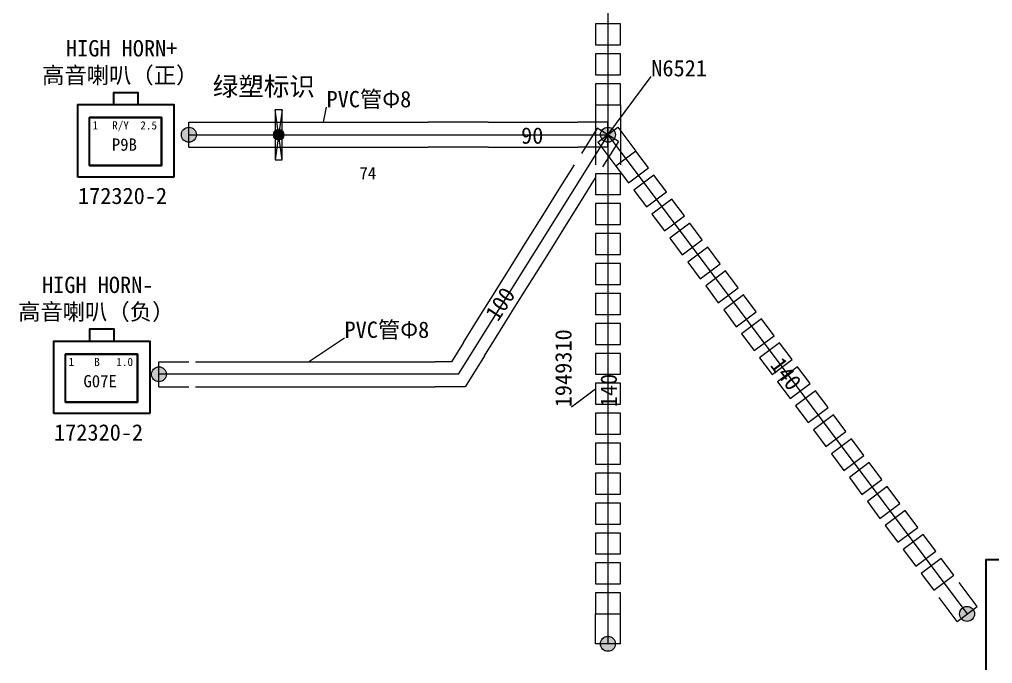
# Model space of a CAD drawing. Header units: millimetres. Extents: x 6 to 3615, y -854 to 0.
# Drawn here: x 1726.3 to 1888.8, y -718.5 to -610.9 of the extents above; entities that cross this region are included whole.
import ezdxf

# ---------------------------------------------------------------- set-up
doc = ezdxf.new("R2010")
doc.units = ezdxf.units.MM
doc.styles.add('4eff5b8b_Style', font='simfang.ttf')

msp = doc.modelspace()

# ---------------------------------------------------------------- hatches: boundary and pattern name
h = msp.add_hatch(color=256)
edge = h.paths.add_edge_path()
edge.add_arc((1754.56, -630.19), 1.25, 0, 360)
h = msp.add_hatch(color=256)
edge = h.paths.add_edge_path()
edge.add_arc((1754.56, -630.19), 1.25, 0, 360)
h = msp.add_hatch(color=256)
edge = h.paths.add_edge_path()
edge.add_arc((1824.56, -630.19), 1.25, 0, 360)
h = msp.add_hatch(color=256)
edge = h.paths.add_edge_path()
edge.add_arc((1824.56, -630.19), 1.25, 0, 360)
h = msp.add_hatch(color=256)
edge = h.paths.add_edge_path()
edge.add_arc((1769.56, -630.19), 0.875, 0, 360)
h = msp.add_hatch(color=256)
edge = h.paths.add_edge_path()
edge.add_arc((1769.56, -630.19), 0.875, 0, 360)
h = msp.add_hatch(color=256)
edge = h.paths.add_edge_path()
edge.add_arc((1749.56, -670.19), 1.25, 0, 360)
h = msp.add_hatch(color=256)
edge = h.paths.add_edge_path()
edge.add_arc((1749.56, -670.19), 1.25, 0, 360)
h = msp.add_hatch(color=256)
edge = h.paths.add_edge_path()
edge.add_arc((1884.56, -710.19), 1.25, 0, 360)
h = msp.add_hatch(color=256)
edge = h.paths.add_edge_path()
edge.add_arc((1884.56, -710.19), 1.25, 0, 360)
h = msp.add_hatch(color=256)
edge = h.paths.add_edge_path()
edge.add_arc((1824.56, -715.19), 1.25, 0, 360)
h = msp.add_hatch(color=256)
edge = h.paths.add_edge_path()
edge.add_arc((1824.56, -715.19), 1.25, 0, 360)

# ---------------------------------------------------------------- linework, layer by layer
at = {"linetype": 'Continuous', "lineweight": 0}
for p, q in [((1826.65, -611.69), (1822.48, -611.69)), ((1822.48, -611.69), (1822.48, -615.19)), ((1826.65, -615.19), (1826.65, -611.69)), ((1822.48, -615.19), (1826.65, -615.19)), ((1826.65, -615.19), (1826.65, -615.19)), ((1826.65, -616.69), (1822.48, -616.69)), ((1822.48, -616.69), (1822.48, -620.19)), ((1826.65, -620.19), (1826.65, -616.69)), ((1822.48, -620.19), (1826.65, -620.19)), ((1826.65, -620.19), (1826.65, -620.19)), ((1826.65, -621.69), (1822.48, -621.69)), ((1822.48, -621.69), (1822.48, -625.19)), ((1826.65, -625.19), (1826.65, -621.69)), ((1822.48, -625.19), (1826.65, -625.19)), ((1826.65, -625.19), (1826.65, -625.19)), ((1829.23, -632.94), (1825.9, -635.44)), ((1831.33, -635.74), (1829.23, -632.94)), ((1825.9, -635.44), (1827.99, -638.24)), ((1825.9, -635.44), (1825.9, -635.44)), ((1826.65, -636.69), (1822.48, -636.69)), ((1822.48, -636.69), (1822.48, -640.19)), ((1826.65, -640.19), (1826.65, -636.69)), ((1827.99, -638.24), (1831.33, -635.74)), ((1832.23, -636.94), (1828.9, -639.44)), ((1834.33, -639.74), (1832.23, -636.94)), ((1822.48, -640.19), (1826.65, -640.19)), ((1826.65, -640.19), (1826.65, -640.19)), ((1828.9, -639.44), (1830.99, -642.24)), ((1828.9, -639.44), (1828.9, -639.44)), ((1830.99, -642.24), (1834.33, -639.74)), ((1826.65, -641.69), (1822.48, -641.69)), ((1822.48, -641.69), (1822.48, -645.19)), ((1826.65, -645.19), (1826.65, -641.69)), ((1835.23, -640.94), (1831.9, -643.44)), ((1837.33, -643.74), (1835.23, -640.94)), ((1831.9, -643.44), (1833.99, -646.24)), ((1831.9, -643.44), (1831.9, -643.44)), ((1822.48, -645.19), (1826.65, -645.19)), ((1826.65, -645.19), (1826.65, -645.19)), ((1833.99, -646.24), (1837.33, -643.74)), ((1838.23, -644.94), (1834.9, -647.44)), ((1840.33, -647.74), (1838.23, -644.94)), ((1826.65, -646.69), (1822.48, -646.69)), ((1822.48, -646.69), (1822.48, -650.19)), ((1826.65, -650.19), (1826.65, -646.69)), ((1834.9, -647.44), (1836.99, -650.24)), ((1834.9, -647.44), (1834.9, -647.44)), ((1836.99, -650.24), (1840.33, -647.74)), ((1822.48, -650.19), (1826.65, -650.19)), ((1826.65, -650.19), (1826.65, -650.19)), ((1841.23, -648.94), (1837.9, -651.44)), ((1843.33, -651.74), (1841.23, -648.94)), ((1826.65, -651.69), (1822.48, -651.69)), ((1822.48, -651.69), (1822.48, -655.19)), ((1826.65, -655.19), (1826.65, -651.69)), ((1837.9, -651.44), (1839.99, -654.24)), ((1837.9, -651.44), (1837.9, -651.44)), ((1839.99, -654.24), (1843.33, -651.74)), ((1844.23, -652.94), (1840.9, -655.44)), ((1846.33, -655.74), (1844.23, -652.94)), ((1822.48, -655.19), (1826.65, -655.19)), ((1826.65, -656.69), (1822.48, -656.69)), ((1822.48, -656.69), (1822.48, -660.19)), ((1826.65, -655.19), (1826.65, -655.19)), ((1826.65, -660.19), (1826.65, -656.69)), ((1840.9, -655.44), (1842.99, -658.24)), ((1840.9, -655.44), (1840.9, -655.44)), ((1842.99, -658.24), (1846.33, -655.74)), ((1847.23, -656.94), (1843.9, -659.44)), ((1849.33, -659.74), (1847.23, -656.94)), ((1843.9, -659.44), (1845.99, -662.24)), ((1843.9, -659.44), (1843.9, -659.44)), ((1845.99, -662.24), (1849.33, -659.74)), ((1822.48, -660.19), (1826.65, -660.19)), ((1826.65, -660.19), (1826.65, -660.19)), ((1850.23, -660.94), (1846.9, -663.44)), ((1852.33, -663.74), (1850.23, -660.94)), ((1826.65, -661.69), (1822.48, -661.69)), ((1822.48, -661.69), (1822.48, -665.19)), ((1826.65, -665.19), (1826.65, -661.69)), ((1846.9, -663.44), (1848.99, -666.24)), ((1846.9, -663.44), (1846.9, -663.44)), ((1848.99, -666.24), (1852.33, -663.74)), ((1822.48, -665.19), (1826.65, -665.19)), ((1826.65, -665.19), (1826.65, -665.19)), ((1853.23, -664.94), (1849.9, -667.44)), ((1855.33, -667.74), (1853.23, -664.94)), ((1826.65, -666.69), (1822.48, -666.69)), ((1822.48, -666.69), (1822.48, -670.19)), ((1826.65, -670.19), (1826.65, -666.69)), ((1849.9, -667.44), (1851.99, -670.24)), ((1849.9, -667.44), (1849.9, -667.44)), ((1851.99, -670.24), (1855.33, -667.74)), ((1856.23, -668.94), (1852.9, -671.44)), ((1858.33, -671.74), (1856.23, -668.94)), ((1822.48, -670.19), (1826.65, -670.19)), ((1826.65, -670.19), (1826.65, -670.19)), ((1826.65, -671.69), (1822.48, -671.69)), ((1822.48, -671.69), (1822.48, -675.19)), ((1826.65, -675.19), (1826.65, -671.69)), ((1852.9, -671.44), (1854.99, -674.24)), ((1852.9, -671.44), (1852.9, -671.44)), ((1854.99, -674.24), (1858.33, -671.74)), ((1859.23, -672.94), (1855.9, -675.44)), ((1861.33, -675.74), (1859.23, -672.94)), ((1822.48, -675.19), (1826.65, -675.19)), ((1826.65, -675.19), (1826.65, -675.19)), ((1855.9, -675.44), (1857.99, -678.24)), ((1855.9, -675.44), (1855.9, -675.44)), ((1857.99, -678.24), (1861.33, -675.74)), ((1826.65, -676.69), (1822.48, -676.69)), ((1822.48, -676.69), (1822.48, -680.19)), ((1826.65, -680.19), (1826.65, -676.69)), ((1862.23, -676.94), (1858.9, -679.44)), ((1864.33, -679.74), (1862.23, -676.94)), ((1858.9, -679.44), (1860.99, -682.24)), ((1858.9, -679.44), (1858.9, -679.44)), ((1822.48, -680.19), (1826.65, -680.19)), ((1826.65, -680.19), (1826.65, -680.19)), ((1860.99, -682.24), (1864.33, -679.74)), ((1865.23, -680.94), (1861.9, -683.44)), ((1867.33, -683.74), (1865.23, -680.94)), ((1826.65, -681.69), (1822.48, -681.69)), ((1822.48, -681.69), (1822.48, -685.19)), ((1826.65, -685.19), (1826.65, -681.69)), ((1861.9, -683.44), (1863.99, -686.24)), ((1861.9, -683.44), (1861.9, -683.44)), ((1863.99, -686.24), (1867.33, -683.74)), ((1822.48, -685.19), (1826.65, -685.19)), ((1826.65, -685.19), (1826.65, -685.19)), ((1868.23, -684.94), (1864.9, -687.44)), ((1870.33, -687.74), (1868.23, -684.94)), ((1826.65, -686.69), (1822.48, -686.69)), ((1822.48, -686.69), (1822.48, -690.19)), ((1826.65, -690.19), (1826.65, -686.69)), ((1864.9, -687.44), (1866.99, -690.24)), ((1864.9, -687.44), (1864.9, -687.44)), ((1866.99, -690.24), (1870.33, -687.74)), ((1871.23, -688.94), (1867.9, -691.44)), ((1873.33, -691.74), (1871.23, -688.94)), ((1822.48, -690.19), (1826.65, -690.19)), ((1826.65, -690.19), (1826.65, -690.19)), ((1826.65, -691.69), (1822.48, -691.69)), ((1822.48, -691.69), (1822.48, -695.19)), ((1826.65, -695.19), (1826.65, -691.69)), ((1867.9, -691.44), (1869.99, -694.24)), ((1867.9, -691.44), (1867.9, -691.44)), ((1869.99, -694.24), (1873.33, -691.74)), ((1874.23, -692.94), (1870.9, -695.44)), ((1876.33, -695.74), (1874.23, -692.94)), ((1822.48, -695.19), (1826.65, -695.19)), ((1826.65, -695.19), (1826.65, -695.19)), ((1870.9, -695.44), (1872.99, -698.24)), ((1870.9, -695.44), (1870.9, -695.44)), ((1826.65, -696.69), (1822.48, -696.69)), ((1822.48, -696.69), (1822.48, -700.19)), ((1826.65, -700.19), (1826.65, -696.69)), ((1872.99, -698.24), (1876.33, -695.74)), ((1877.23, -696.94), (1873.9, -699.44)), ((1879.33, -699.74), (1877.23, -696.94)), ((1822.48, -700.19), (1826.65, -700.19)), ((1826.65, -700.19), (1826.65, -700.19)), ((1873.9, -699.44), (1875.99, -702.24)), ((1873.9, -699.44), (1873.9, -699.44)), ((1875.99, -702.24), (1879.33, -699.74)), ((1826.65, -701.69), (1822.48, -701.69)), ((1822.48, -701.69), (1822.48, -705.19)), ((1826.65, -705.19), (1826.65, -701.69)), ((1880.23, -700.94), (1876.9, -703.44)), ((1882.33, -703.74), (1880.23, -700.94)), ((1876.9, -703.44), (1878.99, -706.24)), ((1876.9, -703.44), (1876.9, -703.44)), ((1878.99, -706.24), (1882.33, -703.74)), ((1822.48, -705.19), (1826.65, -705.19)), ((1826.65, -705.19), (1826.65, -705.19)), ((1826.65, -706.69), (1822.48, -706.69)), ((1822.48, -706.69), (1822.48, -710.19)), ((1826.65, -710.19), (1826.65, -706.69)), ((1822.48, -710.19), (1826.65, -710.19)), ((1826.65, -710.19), (1826.65, -710.19))]:
    msp.add_line(p, q, dxfattribs=at)
at = {"linetype": 'Continuous', "lineweight": 13}
for p, q in [((1770.14, -626.03), (1768.99, -626.03)), ((1768.99, -626.03), (1768.99, -634.36)), ((1770.14, -634.36), (1770.14, -626.03)), ((1770.14, -626.03), (1770.14, -626.03)), ((1768.99, -634.36), (1770.14, -634.36))]:
    msp.add_line(p, q, dxfattribs=at)
for points in [[(1824.56, -565.19), (1824.56, -630.19)], [(1824.56, -630.19), (1831.81, -620.44)], [(1777.06, -628.11), (1777.56, -625.61)], [(1770.14, -626.03), (1768.99, -634.36)], [(1770.14, -634.36), (1768.99, -626.03)], [(1754.56, -630.19), (1799.56, -630.19)], [(1799.56, -630.19), (1824.56, -630.19)], [(1824.56, -630.19), (1799.56, -670.19)], [(1824.56, -630.19), (1824.56, -715.19)], [(1824.56, -630.19), (1884.56, -710.19)], [(1774.56, -668.11), (1780.56, -664.11)], [(1799.56, -670.19), (1749.56, -670.19)], [(1822.48, -672.69), (1818.48, -675.69)]]:
    msp.add_lwpolyline(points, dxfattribs=at)
at = {"linetype": 'Continuous', "lineweight": 0}
for points in [[(1826.65, -615.19), (1826.65, -611.69), (1822.48, -611.69), (1822.48, -615.19), (1826.65, -615.19)], [(1826.65, -620.19), (1826.65, -616.69), (1822.48, -616.69), (1822.48, -620.19), (1826.65, -620.19)], [(1826.65, -625.19), (1826.65, -621.69), (1822.48, -621.69), (1822.48, -625.19), (1826.65, -625.19)], [(1825.9, -635.44), (1827.99, -638.24), (1831.33, -635.74), (1829.23, -632.94), (1825.9, -635.44)], [(1826.65, -640.19), (1826.65, -636.69), (1822.48, -636.69), (1822.48, -640.19), (1826.65, -640.19)], [(1828.9, -639.44), (1830.99, -642.24), (1834.33, -639.74), (1832.23, -636.94), (1828.9, -639.44)], [(1826.65, -645.19), (1826.65, -641.69), (1822.48, -641.69), (1822.48, -645.19), (1826.65, -645.19)], [(1831.9, -643.44), (1833.99, -646.24), (1837.33, -643.74), (1835.23, -640.94), (1831.9, -643.44)], [(1834.9, -647.44), (1836.99, -650.24), (1840.33, -647.74), (1838.23, -644.94), (1834.9, -647.44)], [(1826.65, -650.19), (1826.65, -646.69), (1822.48, -646.69), (1822.48, -650.19), (1826.65, -650.19)], [(1837.9, -651.44), (1839.99, -654.24), (1843.33, -651.74), (1841.23, -648.94), (1837.9, -651.44)], [(1826.65, -655.19), (1826.65, -651.69), (1822.48, -651.69), (1822.48, -655.19), (1826.65, -655.19)], [(1840.9, -655.44), (1842.99, -658.24), (1846.33, -655.74), (1844.23, -652.94), (1840.9, -655.44)], [(1826.65, -660.19), (1826.65, -656.69), (1822.48, -656.69), (1822.48, -660.19), (1826.65, -660.19)], [(1843.9, -659.44), (1845.99, -662.24), (1849.33, -659.74), (1847.23, -656.94), (1843.9, -659.44)], [(1846.9, -663.44), (1848.99, -666.24), (1852.33, -663.74), (1850.23, -660.94), (1846.9, -663.44)], [(1826.65, -665.19), (1826.65, -661.69), (1822.48, -661.69), (1822.48, -665.19), (1826.65, -665.19)], [(1849.9, -667.44), (1851.99, -670.24), (1855.33, -667.74), (1853.23, -664.94), (1849.9, -667.44)], [(1826.65, -670.19), (1826.65, -666.69), (1822.48, -666.69), (1822.48, -670.19), (1826.65, -670.19)], [(1852.9, -671.44), (1854.99, -674.24), (1858.33, -671.74), (1856.23, -668.94), (1852.9, -671.44)], [(1826.65, -675.19), (1826.65, -671.69), (1822.48, -671.69), (1822.48, -675.19), (1826.65, -675.19)], [(1855.9, -675.44), (1857.99, -678.24), (1861.33, -675.74), (1859.23, -672.94), (1855.9, -675.44)], [(1826.65, -680.19), (1826.65, -676.69), (1822.48, -676.69), (1822.48, -680.19), (1826.65, -680.19)], [(1858.9, -679.44), (1860.99, -682.24), (1864.33, -679.74), (1862.23, -676.94), (1858.9, -679.44)], [(1861.9, -683.44), (1863.99, -686.24), (1867.33, -683.74), (1865.23, -680.94), (1861.9, -683.44)], [(1826.65, -685.19), (1826.65, -681.69), (1822.48, -681.69), (1822.48, -685.19), (1826.65, -685.19)], [(1864.9, -687.44), (1866.99, -690.24), (1870.33, -687.74), (1868.23, -684.94), (1864.9, -687.44)], [(1826.65, -690.19), (1826.65, -686.69), (1822.48, -686.69), (1822.48, -690.19), (1826.65, -690.19)], [(1867.9, -691.44), (1869.99, -694.24), (1873.33, -691.74), (1871.23, -688.94), (1867.9, -691.44)], [(1826.65, -695.19), (1826.65, -691.69), (1822.48, -691.69), (1822.48, -695.19), (1826.65, -695.19)], [(1870.9, -695.44), (1872.99, -698.24), (1876.33, -695.74), (1874.23, -692.94), (1870.9, -695.44)], [(1826.65, -700.19), (1826.65, -696.69), (1822.48, -696.69), (1822.48, -700.19), (1826.65, -700.19)], [(1873.9, -699.44), (1875.99, -702.24), (1879.33, -699.74), (1877.23, -696.94), (1873.9, -699.44)], [(1826.65, -705.19), (1826.65, -701.69), (1822.48, -701.69), (1822.48, -705.19), (1826.65, -705.19)], [(1876.9, -703.44), (1878.99, -706.24), (1882.33, -703.74), (1880.23, -700.94), (1876.9, -703.44)], [(1826.65, -710.19), (1826.65, -706.69), (1822.48, -706.69), (1822.48, -710.19), (1826.65, -710.19)]]:
    msp.add_lwpolyline(points, close=True, dxfattribs=at)
at = {"linetype": 'Continuous', "lineweight": 30}
for points in [[(1742.04, -625.13), (1742.04, -623.12), (1746.05, -623.12), (1746.05, -625.13)], [(1736.02, -637.25), (1736.02, -625.13), (1752.06, -625.13), (1752.06, -637.25)], [(1737.94, -635.34), (1749.97, -635.34), (1749.97, -627.32), (1749.97, -635.34), (1737.94, -635.34), (1737.94, -627.32), (1749.97, -627.32), (1737.94, -627.32), (1749.97, -627.32)], [(1752.06, -637.26), (1736.02, -637.26)], [(1738.04, -664.63), (1738.04, -662.62), (1742.05, -662.62), (1742.05, -664.63)], [(1732.02, -676.75), (1732.02, -664.63), (1748.06, -664.63), (1748.06, -676.75)], [(1733.94, -674.84), (1745.97, -674.84), (1745.97, -666.82), (1745.97, -674.84), (1733.94, -674.84), (1733.94, -666.82), (1745.97, -666.82), (1733.94, -666.82), (1745.97, -666.82)], [(1748.06, -676.76), (1732.02, -676.76)], [(1897.1, -750.23), (1897.1, -756.61), (1934.13, -756.61), (1934.13, -750.23), (1943.56, -750.23), (1943.56, -701.15), (1934.13, -701.15), (1934.13, -689.77), (1897.1, -689.77), (1897.1, -701.15), (1887.67, -701.15), (1887.67, -750.23), (1897.1, -750.23)]]:
    msp.add_lwpolyline(points, dxfattribs=at)
at = {"linetype": 'Continuous', "lineweight": 0}
for points in [[(1822.48, -625.19), (1822.48, -635.19)], [(1826.64, -625.19), (1826.65, -635.19)], [(1754.56, -632.28), (1754.56, -628.11)], [(1754.56, -628.11), (1759.56, -628.11)], [(1759.56, -628.11), (1764.56, -628.11)], [(1764.56, -628.11), (1769.56, -628.11)], [(1769.56, -628.11), (1774.56, -628.11)], [(1774.56, -628.11), (1779.56, -628.11)], [(1779.56, -628.11), (1784.56, -628.11)], [(1784.56, -628.11), (1789.56, -628.11)], [(1789.56, -628.11), (1794.56, -628.11)], [(1804.56, -628.11), (1794.56, -628.11)], [(1804.56, -628.11), (1809.56, -628.11)], [(1809.56, -628.11), (1814.56, -628.11)], [(1814.56, -628.11), (1819.56, -628.11)], [(1824.56, -628.11), (1819.56, -628.11)], [(1822.9, -631.44), (1826.23, -628.94)], [(1824.56, -632.28), (1824.56, -628.11)], [(1826.23, -628.94), (1829.23, -632.94)], [(1822.79, -629.09), (1820.15, -633.33)], [(1826.33, -631.3), (1822.79, -629.09)], [(1754.56, -632.28), (1759.56, -632.28)], [(1759.56, -632.28), (1764.56, -632.28)], [(1764.56, -632.28), (1769.56, -632.28)], [(1769.56, -632.28), (1774.56, -632.28)], [(1774.56, -632.28), (1779.56, -632.28)], [(1779.56, -632.28), (1784.56, -632.28)], [(1784.56, -632.28), (1789.56, -632.28)], [(1789.56, -632.28), (1794.56, -632.28)], [(1804.56, -632.28), (1794.56, -632.28)], [(1804.56, -632.28), (1809.56, -632.28)], [(1809.56, -632.28), (1814.56, -632.28)], [(1814.56, -632.28), (1819.56, -632.28)], [(1824.56, -632.28), (1819.56, -632.28)], [(1822.9, -631.44), (1825.9, -635.44)], [(1826.33, -631.3), (1823.68, -635.54)], [(1816.33, -639.43), (1818.98, -635.2)], [(1819.86, -641.64), (1822.51, -637.4)], [(1813.68, -643.67), (1816.33, -639.43)], [(1817.21, -645.88), (1819.86, -641.64)], [(1811.03, -647.91), (1813.68, -643.67)], [(1814.56, -650.12), (1817.21, -645.88)], [(1808.38, -652.16), (1811.03, -647.91)], [(1811.91, -654.36), (1814.56, -650.12)], [(1805.73, -656.4), (1808.38, -652.16)], [(1809.26, -658.6), (1811.91, -654.36)], [(1803.08, -660.64), (1805.73, -656.4)], [(1806.61, -662.84), (1809.26, -658.6)], [(1800.43, -664.88), (1803.08, -660.64)], [(1803.96, -667.08), (1806.61, -662.84)], [(1800.43, -664.88), (1798.41, -668.11)], [(1803.96, -667.09), (1800.71, -672.27)], [(1749.56, -672.28), (1749.56, -668.11)], [(1749.56, -668.11), (1754.56, -668.11)], [(1755.68, -668.11), (1760.68, -668.11)], [(1760.68, -668.11), (1765.68, -668.11)], [(1765.68, -668.11), (1770.68, -668.11)], [(1770.68, -668.11), (1775.68, -668.11)], [(1775.68, -668.11), (1780.68, -668.11)], [(1780.68, -668.11), (1785.68, -668.11)], [(1785.68, -668.11), (1790.68, -668.11)], [(1790.68, -668.11), (1795.68, -668.11)], [(1798.41, -668.11), (1795.68, -668.11)], [(1749.56, -672.28), (1754.56, -672.28)], [(1755.68, -672.28), (1760.68, -672.28)], [(1760.68, -672.28), (1765.68, -672.28)], [(1765.68, -672.28), (1770.68, -672.28)], [(1770.68, -672.28), (1775.68, -672.28)], [(1775.68, -672.28), (1780.68, -672.28)], [(1780.68, -672.28), (1785.68, -672.28)], [(1785.68, -672.28), (1790.68, -672.28)], [(1790.68, -672.28), (1795.68, -672.28)], [(1800.71, -672.28), (1795.68, -672.28)], [(1886.23, -708.94), (1883.23, -704.94)], [(1882.9, -711.44), (1879.9, -707.44)], [(1822.48, -715.19), (1822.48, -710.19)], [(1826.65, -715.19), (1826.64, -710.19)], [(1882.9, -711.44), (1886.23, -708.94)], [(1826.65, -715.19), (1822.48, -715.19)]]:
    msp.add_lwpolyline(points, dxfattribs=at)
at = {"linetype": 'Continuous', "lineweight": 13}
msp.add_lwpolyline([(1770.14, -626.03), (1768.99, -626.03), (1768.99, -634.36), (1770.14, -634.36), (1770.14, -626.03)], close=True, dxfattribs=at)
for centre, radius in [((1754.56, -630.19), 1.25), ((1754.56, -630.19), 1.25), ((1754.56, -630.19), 1.25), ((1754.56, -630.19), 1.25), ((1824.56, -630.19), 1.25), ((1824.56, -630.19), 1.25), ((1824.56, -630.19), 1.25), ((1824.56, -630.19), 1.25), ((1769.56, -630.19), 0.875), ((1769.56, -630.19), 0.875), ((1769.56, -630.19), 0.875), ((1769.56, -630.19), 0.875), ((1749.56, -670.19), 1.25), ((1749.56, -670.19), 1.25), ((1749.56, -670.19), 1.25), ((1749.56, -670.19), 1.25), ((1884.56, -710.19), 1.25), ((1884.56, -710.19), 1.25), ((1884.56, -710.19), 1.25), ((1884.56, -710.19), 1.25), ((1824.56, -715.19), 1.25), ((1824.56, -715.19), 1.25), ((1824.56, -715.19), 1.25), ((1824.56, -715.19), 1.25)]:
    msp.add_circle(centre, radius, dxfattribs=at)

# ---------------------------------------------------------------- texts
at = {"linetype": 'Continuous', "style": '4eff5b8b_Style'}
for s, height, p in [('HIGH HORN+', 2.734, (1734.04, -617.12)), ('高音喇叭（正）', 2.734, (1730.04, -621.62)), ('N6521', 2.734, (1831.81, -620.44)), ('绿塑标识', 3.126, (1758.56, -623.69)), ('PVC管Φ8', 2.734, (1777.56, -625.61)), ('1', 1.37, (1738.47, -629.3)), ('R/Y', 1.367, (1741.75, -629.31)), ('2.5', 1.367, (1746.45, -629.31)), ('90', 2.734, (1810.06, -631.69)), ('P9B', 2.051, (1741.7, -632.86)), ('74', 2.051, (1783.06, -637.65)), ('172320-2', 2.734, (1736.04, -641.76)), ('HIGH HORN-', 2.734, (1730.04, -656.62)), ('高音喇叭（负）', 2.734, (1726.04, -661.12)), ('PVC管Φ8', 2.734, (1780.56, -664.11)), ('1', 1.37, (1734.47, -668.8)), ('B', 1.37, (1738.75, -668.81)), ('1.0', 1.367, (1742.45, -668.81)), ('G07E', 2.051, (1736.95, -672.36)), ('172320-2', 2.734, (1732.04, -681.26))]:
    msp.add_text(s, height=height, dxfattribs=at).set_placement(p)
for s, rotation, p in [('100', -303, (1806.19, -661.52)), ('1949310', -270, (1818.48, -675.69)), ('140', -53, (1851.56, -668.7)), ('140', -270, (1826.06, -675.69))]:
    msp.add_text(s, height=2.734, rotation=rotation, dxfattribs=at).set_placement(p)

doc.saveas('drawing.dxf')
